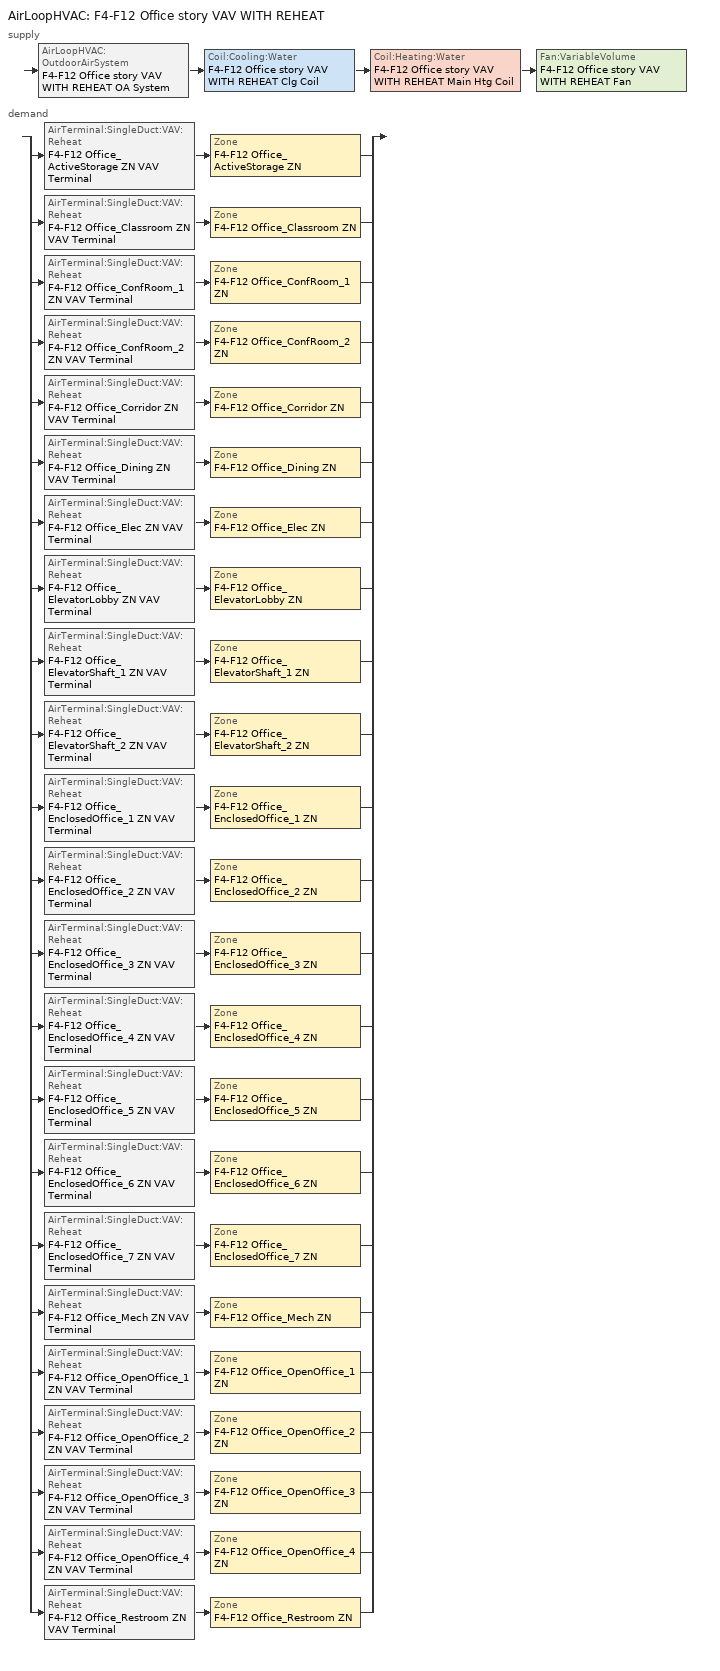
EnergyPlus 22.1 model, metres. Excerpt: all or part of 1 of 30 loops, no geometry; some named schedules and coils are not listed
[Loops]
AirLoopHVAC 'F4-F12 Office story VAV WITH REHEAT'
 supply: AirLoopHVAC:OutdoorAirSystem 'F4-F12 Office story VAV WITH REHEAT OA System' > Coil:Cooling:Water 'F4-F12 Office story VAV WITH REHEAT Clg Coil' > Coil:Heating:Water 'F4-F12 Office story VAV WITH REHEAT Main Htg Coil' > Fan:VariableVolume 'F4-F12 Office story VAV WITH REHEAT Fan'
 demand: split
  | AirTerminal:SingleDuct:VAV:Reheat 'F4-F12 Office_ActiveStorage ZN VAV Terminal' > Zone 'F4-F12 Office_ActiveStorage ZN'
  | AirTerminal:SingleDuct:VAV:Reheat 'F4-F12 Office_Classroom ZN VAV Terminal' > Zone 'F4-F12 Office_Classroom ZN'
  | AirTerminal:SingleDuct:VAV:Reheat 'F4-F12 Office_ConfRoom_1 ZN VAV Terminal' > Zone 'F4-F12 Office_ConfRoom_1 ZN'
  | AirTerminal:SingleDuct:VAV:Reheat 'F4-F12 Office_ConfRoom_2 ZN VAV Terminal' > Zone 'F4-F12 Office_ConfRoom_2 ZN'
  | AirTerminal:SingleDuct:VAV:Reheat 'F4-F12 Office_Corridor ZN VAV Terminal' > Zone 'F4-F12 Office_Corridor ZN'
  | AirTerminal:SingleDuct:VAV:Reheat 'F4-F12 Office_Dining ZN VAV Terminal' > Zone 'F4-F12 Office_Dining ZN'
  | AirTerminal:SingleDuct:VAV:Reheat 'F4-F12 Office_Elec ZN VAV Terminal' > Zone 'F4-F12 Office_Elec ZN'
  | AirTerminal:SingleDuct:VAV:Reheat 'F4-F12 Office_ElevatorLobby ZN VAV Terminal' > Zone 'F4-F12 Office_ElevatorLobby ZN'
  | AirTerminal:SingleDuct:VAV:Reheat 'F4-F12 Office_ElevatorShaft_1 ZN VAV Terminal' > Zone 'F4-F12 Office_ElevatorShaft_1 ZN'
  | AirTerminal:SingleDuct:VAV:Reheat 'F4-F12 Office_ElevatorShaft_2 ZN VAV Terminal' > Zone 'F4-F12 Office_ElevatorShaft_2 ZN'
  | AirTerminal:SingleDuct:VAV:Reheat 'F4-F12 Office_EnclosedOffice_1 ZN VAV Terminal' > Zone 'F4-F12 Office_EnclosedOffice_1 ZN'
  | AirTerminal:SingleDuct:VAV:Reheat 'F4-F12 Office_EnclosedOffice_2 ZN VAV Terminal' > Zone 'F4-F12 Office_EnclosedOffice_2 ZN'
  | AirTerminal:SingleDuct:VAV:Reheat 'F4-F12 Office_EnclosedOffice_3 ZN VAV Terminal' > Zone 'F4-F12 Office_EnclosedOffice_3 ZN'
  | AirTerminal:SingleDuct:VAV:Reheat 'F4-F12 Office_EnclosedOffice_4 ZN VAV Terminal' > Zone 'F4-F12 Office_EnclosedOffice_4 ZN'
  | AirTerminal:SingleDuct:VAV:Reheat 'F4-F12 Office_EnclosedOffice_5 ZN VAV Terminal' > Zone 'F4-F12 Office_EnclosedOffice_5 ZN'
  | AirTerminal:SingleDuct:VAV:Reheat 'F4-F12 Office_EnclosedOffice_6 ZN VAV Terminal' > Zone 'F4-F12 Office_EnclosedOffice_6 ZN'
  | AirTerminal:SingleDuct:VAV:Reheat 'F4-F12 Office_EnclosedOffice_7 ZN VAV Terminal' > Zone 'F4-F12 Office_EnclosedOffice_7 ZN'
  | AirTerminal:SingleDuct:VAV:Reheat 'F4-F12 Office_Mech ZN VAV Terminal' > Zone 'F4-F12 Office_Mech ZN'
  | AirTerminal:SingleDuct:VAV:Reheat 'F4-F12 Office_OpenOffice_1 ZN VAV Terminal' > Zone 'F4-F12 Office_OpenOffice_1 ZN'
  | AirTerminal:SingleDuct:VAV:Reheat 'F4-F12 Office_OpenOffice_2 ZN VAV Terminal' > Zone 'F4-F12 Office_OpenOffice_2 ZN'
  | AirTerminal:SingleDuct:VAV:Reheat 'F4-F12 Office_OpenOffice_3 ZN VAV Terminal' > Zone 'F4-F12 Office_OpenOffice_3 ZN'
  | AirTerminal:SingleDuct:VAV:Reheat 'F4-F12 Office_OpenOffice_4 ZN VAV Terminal' > Zone 'F4-F12 Office_OpenOffice_4 ZN'
  | AirTerminal:SingleDuct:VAV:Reheat 'F4-F12 Office_Restroom ZN VAV Terminal' > Zone 'F4-F12 Office_Restroom ZN'
[ZoneControl:Thermostat] Temperature Difference Between Cutout And Setpoint {deltaC}=0
Name | Zone or ZoneList | Control Type Schedule | Control 1
F4-F12 Office_ActiveStorage ZN Thermostat | F4-F12 Office_ActiveStorage ZN | F4-F12 Office_ActiveStorage ZN Thermostat Schedule | Storage Thermostat 4
F4-F12 Office_Classroom ZN Thermostat | F4-F12 Office_Classroom ZN | F4-F12 Office_Classroom ZN Thermostat Schedule | Classroom Thermostat 4
F4-F12 Office_ConfRoom_1 ZN Thermostat | F4-F12 Office_ConfRoom_1 ZN | F4-F12 Office_ConfRoom_1 ZN Thermostat Schedule | Conference Thermostat 7
F4-F12 Office_ConfRoom_2 ZN Thermostat | F4-F12 Office_ConfRoom_2 ZN | F4-F12 Office_ConfRoom_2 ZN Thermostat Schedule | Conference Thermostat 8
F4-F12 Office_Corridor ZN Thermostat | F4-F12 Office_Corridor ZN | F4-F12 Office_Corridor ZN Thermostat Schedule | Corridor Thermostat 5
F4-F12 Office_Dining ZN Thermostat | F4-F12 Office_Dining ZN | F4-F12 Office_Dining ZN Thermostat Schedule | Dining Thermostat 4
F4-F12 Office_Elec ZN Thermostat | F4-F12 Office_Elec ZN | F4-F12 Office_Elec ZN Thermostat Schedule | Elec/MechRoom Thermostat 19
F4-F12 Office_ElevatorLobby ZN Thermostat | F4-F12 Office_ElevatorLobby ZN | F4-F12 Office_ElevatorLobby ZN Thermostat Schedule | Elevator Lobby Thermostat 10
F4-F12 Office_EnclosedOffice_1 ZN Thermostat | F4-F12 Office_EnclosedOffice_1 ZN | F4-F12 Office_EnclosedOffice_1 ZN Thermostat Schedule | ClosedOffice Thermostat 22
F4-F12 Office_EnclosedOffice_2 ZN Thermostat | F4-F12 Office_EnclosedOffice_2 ZN | F4-F12 Office_EnclosedOffice_2 ZN Thermostat Schedule | ClosedOffice Thermostat 23
F4-F12 Office_EnclosedOffice_3 ZN Thermostat | F4-F12 Office_EnclosedOffice_3 ZN | F4-F12 Office_EnclosedOffice_3 ZN Thermostat Schedule | ClosedOffice Thermostat 24
F4-F12 Office_EnclosedOffice_4 ZN Thermostat | F4-F12 Office_EnclosedOffice_4 ZN | F4-F12 Office_EnclosedOffice_4 ZN Thermostat Schedule | ClosedOffice Thermostat 25
F4-F12 Office_EnclosedOffice_5 ZN Thermostat | F4-F12 Office_EnclosedOffice_5 ZN | F4-F12 Office_EnclosedOffice_5 ZN Thermostat Schedule | ClosedOffice Thermostat 26
F4-F12 Office_EnclosedOffice_6 ZN Thermostat | F4-F12 Office_EnclosedOffice_6 ZN | F4-F12 Office_EnclosedOffice_6 ZN Thermostat Schedule | ClosedOffice Thermostat 27
F4-F12 Office_EnclosedOffice_7 ZN Thermostat | F4-F12 Office_EnclosedOffice_7 ZN | F4-F12 Office_EnclosedOffice_7 ZN Thermostat Schedule | ClosedOffice Thermostat 28
F4-F12 Office_Mech ZN Thermostat | F4-F12 Office_Mech ZN | F4-F12 Office_Mech ZN Thermostat Schedule | Elec/MechRoom Thermostat 20
F4-F12 Office_OpenOffice_1 ZN Thermostat | F4-F12 Office_OpenOffice_1 ZN | F4-F12 Office_OpenOffice_1 ZN Thermostat Schedule | OpenOffice Thermostat 14
F4-F12 Office_OpenOffice_2 ZN Thermostat | F4-F12 Office_OpenOffice_2 ZN | F4-F12 Office_OpenOffice_2 ZN Thermostat Schedule | OpenOffice Thermostat 15
F4-F12 Office_OpenOffice_3 ZN Thermostat | F4-F12 Office_OpenOffice_3 ZN | F4-F12 Office_OpenOffice_3 ZN Thermostat Schedule | OpenOffice Thermostat 16
F4-F12 Office_OpenOffice_4 ZN Thermostat | F4-F12 Office_OpenOffice_4 ZN | F4-F12 Office_OpenOffice_4 ZN Thermostat Schedule | OpenOffice Thermostat 17
F4-F12 Office_Restroom ZN Thermostat | F4-F12 Office_Restroom ZN | F4-F12 Office_Restroom ZN Thermostat Schedule | Restroom Thermostat 4
[ThermostatSetpoint:DualSetpoint]
Name | Heating Setpoint Temperature Schedule | Cooling Setpoint Temperature Schedule
Storage Thermostat 4; Classroom Thermostat 4; Corridor Thermostat 5; Dining Thermostat 4; Elec/MechRoom Thermostat 19; Elevator Lobby Thermostat 10; Elec/MechRoom Thermostat 20; Restroom Thermostat 4 | OfficeLarge HTGSETP_SCH_YES_OPTIMUM | OfficeLarge CLGSETP_SCH_NO_SETBACK
Conference Thermostat 7; Conference Thermostat 8; ClosedOffice Thermostat 22; ClosedOffice Thermostat 23; ClosedOffice Thermostat 24; ClosedOffice Thermostat 25; ClosedOffice Thermostat 26; ClosedOffice Thermostat 27; ClosedOffice Thermostat 28; OpenOffice Thermostat 14; OpenOffice Thermostat 15; OpenOffice Thermostat 16; OpenOffice Thermostat 17 | OfficeLarge HTGSETP_SCH_YES_OPTIMUM - occupant standby mode | OfficeLarge CLGSETP_SCH_NO_SETBACK - occupant standby mode
[AirTerminal:SingleDuct:VAV:Reheat] Availability Schedule=Always On Discrete; Maximum Air Flow Rate {m3/s}=Autosize; Fixed Minimum Air Flow Rate {m3/s}=0; Maximum Hot Water or Steam Flow Rate {m3/s}=Autosize; Minimum Hot Water or Steam Flow Rate {m3/s}=0; Convergence Tolerance=0.001; Damper Heating Action=ReverseWithLimits; Maximum Flow per Zone Floor Area During Reheat {m3/s-m2}=Autocalculate; Maximum Flow Fraction During Reheat=0.5; Maximum Reheat Air Temperature {C}=40
Name | Zone Minimum Air Flow Input Method | Constant Minimum Air Flow Fraction | Reheat Coil | Minimum Air Flow Fraction Schedule
F4-F12 Office_ActiveStorage ZN VAV Terminal | Constant | 0.605 | F4-F12 Office_ActiveStorage ZN Reheat Coil
F4-F12 Office_Classroom ZN VAV Terminal | Constant | 0.482 | F4-F12 Office_Classroom ZN Reheat Coil
F4-F12 Office_ConfRoom_1 ZN VAV Terminal | Scheduled | 0 | F4-F12 Office_ConfRoom_1 ZN Reheat Coil | F4-F12 Office_ConfRoom_1 ZN VAV Terminal - MDP - adjusted
F4-F12 Office_ConfRoom_2 ZN VAV Terminal | Scheduled | 0 | F4-F12 Office_ConfRoom_2 ZN Reheat Coil | F4-F12 Office_ConfRoom_2 ZN VAV Terminal - MDP - adjusted
F4-F12 Office_Corridor ZN VAV Terminal | Constant | 0.201 | F4-F12 Office_Corridor ZN Reheat Coil
F4-F12 Office_Dining ZN VAV Terminal | Constant | 0.304 | F4-F12 Office_Dining ZN Reheat Coil
F4-F12 Office_Elec ZN VAV Terminal | Constant | 0.619 | F4-F12 Office_Elec ZN Reheat Coil
F4-F12 Office_ElevatorLobby ZN VAV Terminal | Constant | 0.389 | F4-F12 Office_ElevatorLobby ZN Reheat Coil
F4-F12 Office_ElevatorShaft_1 ZN VAV Terminal | Constant | 0.01 | F4-F12 Office_ElevatorShaft_1 ZN Reheat Coil
F4-F12 Office_ElevatorShaft_2 ZN VAV Terminal | Constant | 0.01 | F4-F12 Office_ElevatorShaft_2 ZN Reheat Coil
F4-F12 Office_EnclosedOffice_1 ZN VAV Terminal | Scheduled | 0 | F4-F12 Office_EnclosedOffice_1 ZN Reheat Coil | F4-F12 Office_EnclosedOffice_1 ZN VAV Terminal - MDP - adjusted
F4-F12 Office_EnclosedOffice_2 ZN VAV Terminal | Scheduled | 0 | F4-F12 Office_EnclosedOffice_2 ZN Reheat Coil | F4-F12 Office_EnclosedOffice_2 ZN VAV Terminal - MDP - adjusted
F4-F12 Office_EnclosedOffice_3 ZN VAV Terminal | Scheduled | 0 | F4-F12 Office_EnclosedOffice_3 ZN Reheat Coil | F4-F12 Office_EnclosedOffice_3 ZN VAV Terminal - MDP - adjusted
F4-F12 Office_EnclosedOffice_4 ZN VAV Terminal | Scheduled | 0 | F4-F12 Office_EnclosedOffice_4 ZN Reheat Coil | F4-F12 Office_EnclosedOffice_4 ZN VAV Terminal - MDP - adjusted
F4-F12 Office_EnclosedOffice_5 ZN VAV Terminal | Scheduled | 0 | F4-F12 Office_EnclosedOffice_5 ZN Reheat Coil | F4-F12 Office_EnclosedOffice_5 ZN VAV Terminal - MDP - adjusted
F4-F12 Office_EnclosedOffice_6 ZN VAV Terminal | Scheduled | 0 | F4-F12 Office_EnclosedOffice_6 ZN Reheat Coil | F4-F12 Office_EnclosedOffice_6 ZN VAV Terminal - MDP - adjusted
F4-F12 Office_EnclosedOffice_7 ZN VAV Terminal | Scheduled | 0 | F4-F12 Office_EnclosedOffice_7 ZN Reheat Coil | F4-F12 Office_EnclosedOffice_7 ZN VAV Terminal - MDP - adjusted
F4-F12 Office_Mech ZN VAV Terminal | Constant | 0.627 | F4-F12 Office_Mech ZN Reheat Coil
F4-F12 Office_OpenOffice_1 ZN VAV Terminal | Scheduled | 0 | F4-F12 Office_OpenOffice_1 ZN Reheat Coil | F4-F12 Office_OpenOffice_1 ZN VAV Terminal - MDP - adjusted
F4-F12 Office_OpenOffice_2 ZN VAV Terminal | Scheduled | 0 | F4-F12 Office_OpenOffice_2 ZN Reheat Coil | F4-F12 Office_OpenOffice_2 ZN VAV Terminal - MDP - adjusted
F4-F12 Office_OpenOffice_3 ZN VAV Terminal | Scheduled | 0 | F4-F12 Office_OpenOffice_3 ZN Reheat Coil | F4-F12 Office_OpenOffice_3 ZN VAV Terminal - MDP - adjusted
F4-F12 Office_OpenOffice_4 ZN VAV Terminal | Scheduled | 0 | F4-F12 Office_OpenOffice_4 ZN Reheat Coil | F4-F12 Office_OpenOffice_4 ZN VAV Terminal - MDP - adjusted
F4-F12 Office_Restroom ZN VAV Terminal | Constant | 0.206 | F4-F12 Office_Restroom ZN Reheat Coil
[Coil:Heating:Water]
F4-F12 Office story VAV WITH REHEAT Main Htg Coil: Availability Schedule=Always On Discrete; U-Factor Times Area Value {W/K}=Autosize; Maximum Water Flow Rate {m3/s}=Autosize; Performance Input Method=UFactorTimesAreaAndDesignWaterFlowRate; Rated Capacity {W}=Autosize; Rated Inlet Water Temperature {C}=82.2222; Rated Inlet Air Temperature {C}=7.22222; Rated Outlet Water Temperature {C}=71.1111; Rated Outlet Air Temperature {C}=12.7778; Rated Ratio for Air and Water Convection=0.5
[Zone equipment]
F4-F12 Office_ActiveStorage ZN: F4-F12 Office_ActiveStorage ZN VAV Terminal
F4-F12 Office_Classroom ZN: F4-F12 Office_Classroom ZN VAV Terminal
F4-F12 Office_ConfRoom_1 ZN: F4-F12 Office_ConfRoom_1 ZN VAV Terminal
F4-F12 Office_ConfRoom_2 ZN: F4-F12 Office_ConfRoom_2 ZN VAV Terminal
F4-F12 Office_Corridor ZN: F4-F12 Office_Corridor ZN VAV Terminal
F4-F12 Office_Dining ZN: F4-F12 Office_Dining ZN VAV Terminal
F4-F12 Office_Elec ZN: F4-F12 Office_Elec ZN VAV Terminal
F4-F12 Office_ElevatorLobby ZN: F4-F12 Office_ElevatorLobby ZN VAV Terminal
F4-F12 Office_ElevatorShaft_1 ZN: F4-F12 Office_ElevatorShaft_1 ZN VAV Terminal
F4-F12 Office_ElevatorShaft_2 ZN: F4-F12 Office_ElevatorShaft_2 ZN VAV Terminal
F4-F12 Office_EnclosedOffice_1 ZN: F4-F12 Office_EnclosedOffice_1 ZN VAV Terminal
F4-F12 Office_EnclosedOffice_2 ZN: F4-F12 Office_EnclosedOffice_2 ZN VAV Terminal
F4-F12 Office_EnclosedOffice_3 ZN: F4-F12 Office_EnclosedOffice_3 ZN VAV Terminal
F4-F12 Office_EnclosedOffice_4 ZN: F4-F12 Office_EnclosedOffice_4 ZN VAV Terminal
F4-F12 Office_EnclosedOffice_5 ZN: F4-F12 Office_EnclosedOffice_5 ZN VAV Terminal
F4-F12 Office_EnclosedOffice_6 ZN: F4-F12 Office_EnclosedOffice_6 ZN VAV Terminal
F4-F12 Office_EnclosedOffice_7 ZN: F4-F12 Office_EnclosedOffice_7 ZN VAV Terminal
F4-F12 Office_Mech ZN: F4-F12 Office_Mech ZN VAV Terminal
F4-F12 Office_OpenOffice_1 ZN: F4-F12 Office_OpenOffice_1 ZN VAV Terminal
F4-F12 Office_OpenOffice_2 ZN: F4-F12 Office_OpenOffice_2 ZN VAV Terminal
F4-F12 Office_OpenOffice_3 ZN: F4-F12 Office_OpenOffice_3 ZN VAV Terminal
F4-F12 Office_OpenOffice_4 ZN: F4-F12 Office_OpenOffice_4 ZN VAV Terminal
F4-F12 Office_Restroom ZN: F4-F12 Office_Restroom ZN VAV Terminal
[Sizing:Zone] Zone Cooling Design Supply Air Temperature Input Method=SupplyAirTemperature; Zone Cooling Design Supply Air Temperature {C}=12.7778; Zone Cooling Design Supply Air Temperature Difference {deltaC}=11.11; Zone Heating Design Supply Air Temperature Input Method=SupplyAirTemperature; Zone Heating Design Supply Air Temperature {C}=40; Zone Heating Design Supply Air Temperature Difference {deltaC}=11.11; Zone Cooling Design Supply Air Humidity Ratio {kgWater/kgDryAir}=0.0085; Zone Heating Design Supply Air Humidity Ratio {kgWater/kgDryAir}=0.008; Cooling Design Air Flow Method=DesignDayWithLimit; Cooling Design Air Flow Rate {m3/s}=0; Cooling Minimum Air Flow per Zone Floor Area {m3/s-m2}=0.000762; Cooling Minimum Air Flow {m3/s}=0; Cooling Minimum Air Flow Fraction=0; Heating Design Air Flow Method=DesignDay; Heating Design Air Flow Rate {m3/s}=0; Heating Maximum Air Flow per Zone Floor Area {m3/s-m2}=0.002032; Heating Maximum Air Flow {m3/s}=0.141576; Heating Maximum Air Flow Fraction=1; Account for Dedicated Outdoor Air System=No
Name | Design Specification Outdoor Air Object | Design Specification Zone Air Distribution Object
F4-F12 Office_ActiveStorage ZN | Storage Ventilation | F4-F12 Office_ActiveStorage ZN Design Spec Zone Air Dist
F4-F12 Office_Classroom ZN | Classroom Ventilation | F4-F12 Office_Classroom ZN Design Spec Zone Air Dist
F4-F12 Office_ConfRoom_1 ZN | Conference Ventilation | F4-F12 Office_ConfRoom_1 ZN Design Spec Zone Air Dist
F4-F12 Office_ConfRoom_2 ZN | Conference Ventilation | F4-F12 Office_ConfRoom_2 ZN Design Spec Zone Air Dist
F4-F12 Office_Corridor ZN | Corridor Ventilation | F4-F12 Office_Corridor ZN Design Spec Zone Air Dist
F4-F12 Office_Dining ZN | Dining Ventilation | F4-F12 Office_Dining ZN Design Spec Zone Air Dist
F4-F12 Office_Elec ZN | Elec/MechRoom Ventilation | F4-F12 Office_Elec ZN Design Spec Zone Air Dist
F4-F12 Office_ElevatorLobby ZN | Elevator Lobby Ventilation | F4-F12 Office_ElevatorLobby ZN Design Spec Zone Air Dist
F4-F12 Office_ElevatorShaft_1 ZN | Elevator Shaft Ventilation | F4-F12 Office_ElevatorShaft_1 ZN Design Spec Zone Air Dist
F4-F12 Office_ElevatorShaft_2 ZN | Elevator Shaft Ventilation | F4-F12 Office_ElevatorShaft_2 ZN Design Spec Zone Air Dist
F4-F12 Office_EnclosedOffice_1 ZN | ClosedOffice Ventilation | F4-F12 Office_EnclosedOffice_1 ZN Design Spec Zone Air Dist
F4-F12 Office_EnclosedOffice_2 ZN | ClosedOffice Ventilation | F4-F12 Office_EnclosedOffice_2 ZN Design Spec Zone Air Dist
F4-F12 Office_EnclosedOffice_3 ZN | ClosedOffice Ventilation | F4-F12 Office_EnclosedOffice_3 ZN Design Spec Zone Air Dist
F4-F12 Office_EnclosedOffice_4 ZN | ClosedOffice Ventilation | F4-F12 Office_EnclosedOffice_4 ZN Design Spec Zone Air Dist
F4-F12 Office_EnclosedOffice_5 ZN | ClosedOffice Ventilation | F4-F12 Office_EnclosedOffice_5 ZN Design Spec Zone Air Dist
F4-F12 Office_EnclosedOffice_6 ZN | ClosedOffice Ventilation | F4-F12 Office_EnclosedOffice_6 ZN Design Spec Zone Air Dist
F4-F12 Office_EnclosedOffice_7 ZN | ClosedOffice Ventilation | F4-F12 Office_EnclosedOffice_7 ZN Design Spec Zone Air Dist
F4-F12 Office_Mech ZN | Elec/MechRoom Ventilation | F4-F12 Office_Mech ZN Design Spec Zone Air Dist
F4-F12 Office_OpenOffice_1 ZN | OpenOffice Ventilation | F4-F12 Office_OpenOffice_1 ZN Design Spec Zone Air Dist
F4-F12 Office_OpenOffice_2 ZN | OpenOffice Ventilation | F4-F12 Office_OpenOffice_2 ZN Design Spec Zone Air Dist
F4-F12 Office_OpenOffice_3 ZN | OpenOffice Ventilation | F4-F12 Office_OpenOffice_3 ZN Design Spec Zone Air Dist
F4-F12 Office_OpenOffice_4 ZN | OpenOffice Ventilation | F4-F12 Office_OpenOffice_4 ZN Design Spec Zone Air Dist
F4-F12 Office_Restroom ZN | Restroom Ventilation | F4-F12 Office_Restroom ZN Design Spec Zone Air Dist
[DesignSpecification:OutdoorAir] Outdoor Air Method=Sum; Outdoor Air Flow per Zone {m3/s}=0; Outdoor Air Flow Air Changes per Hour {1/hr}=0
Name | Outdoor Air Flow per Person {m3/s-person} | Outdoor Air Flow per Zone Floor Area {m3/s-m2}
Corridor Ventilation; Restroom Ventilation | 0 | 0.0003048
Elec/MechRoom Ventilation; Storage Ventilation | 0 | 0.0006096
Elevator Lobby Ventilation; OpenOffice Ventilation; Conference Ventilation; Dining Ventilation; ClosedOffice Ventilation | 0.00235974 | 0.0003048
Elevator Shaft Ventilation | 0 | 0
Classroom Ventilation | 0.00471947 | 0.0006096
[DesignSpecification:ZoneAirDistribution] Minimum Zone Ventilation Efficiency=0.6
F4-F12 Office_ActiveStorage ZN Design Spec Zone Air Dist; F4-F12 Office_Classroom ZN Design Spec Zone Air Dist; F4-F12 Office_ConfRoom_1 ZN Design Spec Zone Air Dist; F4-F12 Office_ConfRoom_2 ZN Design Spec Zone Air Dist; F4-F12 Office_Corridor ZN Design Spec Zone Air Dist; F4-F12 Office_Dining ZN Design Spec Zone Air Dist; F4-F12 Office_Elec ZN Design Spec Zone Air Dist; F4-F12 Office_ElevatorLobby ZN Design Spec Zone Air Dist; F4-F12 Office_ElevatorShaft_1 ZN Design Spec Zone Air Dist; F4-F12 Office_ElevatorShaft_2 ZN Design Spec Zone Air Dist; F4-F12 Office_EnclosedOffice_1 ZN Design Spec Zone Air Dist; F4-F12 Office_EnclosedOffice_2 ZN Design Spec Zone Air Dist; F4-F12 Office_EnclosedOffice_3 ZN Design Spec Zone Air Dist; F4-F12 Office_EnclosedOffice_4 ZN Design Spec Zone Air Dist; F4-F12 Office_EnclosedOffice_5 ZN Design Spec Zone Air Dist; F4-F12 Office_EnclosedOffice_6 ZN Design Spec Zone Air Dist; F4-F12 Office_EnclosedOffice_7 ZN Design Spec Zone Air Dist; F4-F12 Office_Mech ZN Design Spec Zone Air Dist; F4-F12 Office_OpenOffice_1 ZN Design Spec Zone Air Dist; F4-F12 Office_OpenOffice_2 ZN Design Spec Zone Air Dist; F4-F12 Office_OpenOffice_3 ZN Design Spec Zone Air Dist; F4-F12 Office_OpenOffice_4 ZN Design Spec Zone Air Dist; F4-F12 Office_Restroom ZN Design Spec Zone Air Dist
[Coil:Cooling:Water]
F4-F12 Office story VAV WITH REHEAT Clg Coil: Availability Schedule=Always On Discrete; Design Water Flow Rate {m3/s}=Autosize; Design Air Flow Rate {m3/s}=Autosize; Design Inlet Water Temperature {C}=Autosize; Design Inlet Air Temperature {C}=Autosize; Design Outlet Air Temperature {C}=Autosize; Design Inlet Air Humidity Ratio {kgWater/kgDryAir}=Autosize; Design Outlet Air Humidity Ratio {kgWater/kgDryAir}=Autosize; Type of Analysis=SimpleAnalysis; Heat Exchanger Configuration=CrossFlow
[AirLoopHVAC]
F4-F12 Office story VAV WITH REHEAT: Design Supply Air Flow Rate {m3/s}=AutoSize; Design Return Air Flow Fraction of Supply Air Flow=1
[Sizing:System]
F4-F12 Office story VAV WITH REHEAT: Type of Load to Size On=Sensible; Design Outdoor Air Flow Rate {m3/s}=9.64798; Central Heating Maximum System Air Flow Ratio=0.3; Preheat Design Temperature {C}=7.22222; Preheat Design Humidity Ratio {kgWater/kgDryAir}=0.008; Precool Design Temperature {C}=12.7778; Precool Design Humidity Ratio {kgWater/kgDryAir}=0.008; Central Cooling Design Supply Air Temperature {C}=12.7778; Central Heating Design Supply Air Temperature {C}=12.7778; Type of Zone Sum to Use=Coincident; 100% Outdoor Air in Cooling=No; 100% Outdoor Air in Heating=No; Central Cooling Design Supply Air Humidity Ratio {kgWater/kgDryAir}=0.0085; Central Heating Design Supply Air Humidity Ratio {kgWater/kgDryAir}=0.008; Cooling Supply Air Flow Rate Method=DesignDay; Cooling Supply Air Flow Rate {m3/s}=0; Cooling Supply Air Flow Rate Per Floor Area {m3/s-m2}=0.00996765; Cooling Fraction of Autosized Cooling Supply Air Flow Rate=1; Cooling Supply Air Flow Rate Per Unit Cooling Capacity {m3/s-W}=3.94755e-05; Heating Supply Air Flow Rate Method=DesignDay; Heating Supply Air Flow Rate {m3/s}=0; Heating Supply Air Flow Rate Per Floor Area {m3/s-m2}=0.00996765; Heating Fraction of Autosized Heating Supply Air Flow Rate=1; Heating Fraction of Autosized Cooling Supply Air Flow Rate=1; Heating Supply Air Flow Rate Per Unit Heating Capacity {m3/s-W}=3.15882e-05; System Outdoor Air Method=ZoneSum; Zone Maximum Outdoor Air Fraction=1; Cooling Design Capacity Method=CoolingDesignCapacity; Cooling Design Capacity {W}=Autosize; Cooling Design Capacity Per Floor Area {W/m2}=234.7; Fraction of Autosized Cooling Design Capacity=1; Heating Design Capacity Method=HeatingDesignCapacity; Heating Design Capacity {W}=Autosize; Heating Design Capacity Per Floor Area {W/m2}=157; Fraction of Autosized Heating Design Capacity=1; Central Cooling Capacity Control Method=OnOff; Occupant Diversity=Autosize
[Controller:WaterCoil] Control Variable=Temperature; Actuator Variable=Flow; Maximum Actuated Flow {m3/s}=Autosize; Minimum Actuated Flow {m3/s}=0
Name | Action | Controller Convergence Tolerance {deltaC}
F4-F12 Office story VAV WITH REHEAT Clg Coil Controller | Reverse | Autosize
F4-F12 Office story VAV WITH REHEAT Main Htg Coil Controller | Normal | 0.0001
[Controller:OutdoorAir]
F4-F12 Office story VAV WITH REHEAT OA Controller: Minimum Outdoor Air Flow Rate {m3/s}=0; Maximum Outdoor Air Flow Rate {m3/s}=Autosize; Economizer Control Type=DifferentialDryBulb; Economizer Control Action Type=ModulateFlow; Lockout Type=LockoutWithHeating; Minimum Limit Type=FixedMinimum; Minimum Outdoor Air Schedule=OfficeLarge MinOA_MotorizedDamper_Sched; Maximum Fraction of Outdoor Air Schedule=F4-F12 Office story VAV WITH REHEAT_MAX_OA_FRAC; Mechanical Ventilation Controller=F4-F12 Office story VAV WITH REHEAT Vent Controller; High Humidity Control=No; High Humidity Outdoor Air Flow Ratio=1; Control High Indoor Humidity Based on Outdoor Humidity Ratio=Yes; Heat Recovery Bypass Control Type=BypassWhenOAFlowGreaterThanMinimum
[Controller:MechanicalVentilation]
F4-F12 Office story VAV WITH REHEAT Vent Controller: Availability Schedule=OfficeLarge MinOA_MotorizedDamper_Sched; Demand Controlled Ventilation=No; System Outdoor Air Method=Standard62.1VentilationRateProcedureWithLimit; Zone or ZoneList Name 1=F4-F12 Office_ActiveStorage ZN; Design Specification Outdoor Air Object Name 1=Storage Ventilation; Design Specification Zone Air Distribution Object Name 1=F4-F12 Office_ActiveStorage ZN Design Spec Zone Air Dist; Zone or ZoneList Name 2=F4-F12 Office_Classroom ZN; Design Specification Outdoor Air Object Name 2=Classroom Ventilation; Design Specification Zone Air Distribution Object Name 2=F4-F12 Office_Classroom ZN Design Spec Zone Air Dist; Zone or ZoneList Name 3=F4-F12 Office_ConfRoom_1 ZN; Design Specification Outdoor Air Object Name 3=Conference Ventilation; Design Specification Zone Air Distribution Object Name 3=F4-F12 Office_ConfRoom_1 ZN Design Spec Zone Air Dist; Zone or ZoneList Name 4=F4-F12 Office_ConfRoom_2 ZN; Design Specification Outdoor Air Object Name 4=Conference Ventilation; Design Specification Zone Air Distribution Object Name 4=F4-F12 Office_ConfRoom_2 ZN Design Spec Zone Air Dist; Zone or ZoneList Name 5=F4-F12 Office_Corridor ZN; Design Specification Outdoor Air Object Name 5=Corridor Ventilation; Design Specification Zone Air Distribution Object Name 5=F4-F12 Office_Corridor ZN Design Spec Zone Air Dist; Zone or ZoneList Name 6=F4-F12 Office_Dining ZN; Design Specification Outdoor Air Object Name 6=Dining Ventilation; Design Specification Zone Air Distribution Object Name 6=F4-F12 Office_Dining ZN Design Spec Zone Air Dist; Zone or ZoneList Name 7=F4-F12 Office_Elec ZN; Design Specification Outdoor Air Object Name 7=Elec/MechRoom Ventilation; Design Specification Zone Air Distribution Object Name 7=F4-F12 Office_Elec ZN Design Spec Zone Air Dist; Zone or ZoneList Name 8=F4-F12 Office_ElevatorLobby ZN; Design Specification Outdoor Air Object Name 8=Elevator Lobby Ventilation; Design Specification Zone Air Distribution Object Name 8=F4-F12 Office_ElevatorLobby ZN Design Spec Zone Air Dist; Zone or ZoneList Name 9=F4-F12 Office_ElevatorShaft_1 ZN; Design Specification Outdoor Air Object Name 9=Elevator Shaft Ventilation; Design Specification Zone Air Distribution Object Name 9=F4-F12 Office_ElevatorShaft_1 ZN Design Spec Zone Air Dist; Zone or ZoneList Name 10=F4-F12 Office_ElevatorShaft_2 ZN; Design Specification Outdoor Air Object Name 10=Elevator Shaft Ventilation; Design Specification Zone Air Distribution Object Name 10=F4-F12 Office_ElevatorShaft_2 ZN Design Spec Zone Air Dist; Zone or ZoneList Name 11=F4-F12 Office_EnclosedOffice_1 ZN; Design Specification Outdoor Air Object Name 11=ClosedOffice Ventilation; Design Specification Zone Air Distribution Object Name 11=F4-F12 Office_EnclosedOffice_1 ZN Design Spec Zone Air Dist; Zone or ZoneList Name 12=F4-F12 Office_EnclosedOffice_2 ZN; Design Specification Outdoor Air Object Name 12=ClosedOffice Ventilation; Design Specification Zone Air Distribution Object Name 12=F4-F12 Office_EnclosedOffice_2 ZN Design Spec Zone Air Dist; Zone or ZoneList Name 13=F4-F12 Office_EnclosedOffice_3 ZN; Design Specification Outdoor Air Object Name 13=ClosedOffice Ventilation; Design Specification Zone Air Distribution Object Name 13=F4-F12 Office_EnclosedOffice_3 ZN Design Spec Zone Air Dist; Zone or ZoneList Name 14=F4-F12 Office_EnclosedOffice_4 ZN; Design Specification Outdoor Air Object Name 14=ClosedOffice Ventilation; Design Specification Zone Air Distribution Object Name 14=F4-F12 Office_EnclosedOffice_4 ZN Design Spec Zone Air Dist; Zone or ZoneList Name 15=F4-F12 Office_EnclosedOffice_5 ZN; Design Specification Outdoor Air Object Name 15=ClosedOffice Ventilation; Design Specification Zone Air Distribution Object Name 15=F4-F12 Office_EnclosedOffice_5 ZN Design Spec Zone Air Dist; Zone or ZoneList Name 16=F4-F12 Office_EnclosedOffice_6 ZN; Design Specification Outdoor Air Object Name 16=ClosedOffice Ventilation; Design Specification Zone Air Distribution Object Name 16=F4-F12 Office_EnclosedOffice_6 ZN Design Spec Zone Air Dist; Zone or ZoneList Name 17=F4-F12 Office_EnclosedOffice_7 ZN; Design Specification Outdoor Air Object Name 17=ClosedOffice Ventilation; Design Specification Zone Air Distribution Object Name 17=F4-F12 Office_EnclosedOffice_7 ZN Design Spec Zone Air Dist; Zone or ZoneList Name 18=F4-F12 Office_Mech ZN; Design Specification Outdoor Air Object Name 18=Elec/MechRoom Ventilation; Design Specification Zone Air Distribution Object Name 18=F4-F12 Office_Mech ZN Design Spec Zone Air Dist; Zone or ZoneList Name 19=F4-F12 Office_OpenOffice_1 ZN; Design Specification Outdoor Air Object Name 19=OpenOffice Ventilation; Design Specification Zone Air Distribution Object Name 19=F4-F12 Office_OpenOffice_1 ZN Design Spec Zone Air Dist; Zone or ZoneList Name 20=F4-F12 Office_OpenOffice_2 ZN; Design Specification Outdoor Air Object Name 20=OpenOffice Ventilation; Design Specification Zone Air Distribution Object Name 20=F4-F12 Office_OpenOffice_2 ZN Design Spec Zone Air Dist; Zone or ZoneList Name 21=F4-F12 Office_OpenOffice_3 ZN; Design Specification Outdoor Air Object Name 21=OpenOffice Ventilation; Design Specification Zone Air Distribution Object Name 21=F4-F12 Office_OpenOffice_3 ZN Design Spec Zone Air Dist; Zone or ZoneList Name 22=F4-F12 Office_OpenOffice_4 ZN; Design Specification Outdoor Air Object Name 22=OpenOffice Ventilation; Design Specification Zone Air Distribution Object Name 22=F4-F12 Office_OpenOffice_4 ZN Design Spec Zone Air Dist; Zone or ZoneList Name 23=F4-F12 Office_Restroom ZN; Design Specification Outdoor Air Object Name 23=Restroom Ventilation; Design Specification Zone Air Distribution Object Name 23=F4-F12 Office_Restroom ZN Design Spec Zone Air Dist
[HeatExchanger:AirToAir:SensibleAndLatent]
F4-F12 Office story VAV WITH REHEAT ERV: Availability Schedule=Always On Discrete; Nominal Supply Air Flow Rate {m3/s}=Autosize; Sensible Effectiveness at 100% Heating Air Flow=0.7; Latent Effectiveness at 100% Heating Air Flow=0.6; Sensible Effectiveness at 75% Heating Air Flow=0.7; Latent Effectiveness at 75% Heating Air Flow=0.6; Sensible Effectiveness at 100% Cooling Air Flow=0.75; Latent Effectiveness at 100% Cooling Air Flow=0.6; Sensible Effectiveness at 75% Cooling Air Flow=0.75; Latent Effectiveness at 75% Cooling Air Flow=0.6; Nominal Electric Power {W}=8580.59; Supply Air Outlet Temperature Control=Yes; Heat Exchanger Type=Rotary; Frost Control Type=ExhaustOnly; Threshold Temperature {C}=-23.3; Initial Defrost Time Fraction=0.167; Rate of Defrost Time Fraction Increase {1/K}=1.44; Economizer Lockout=Yes
[SetpointManager:OutdoorAirPretreat]
Setpoint Manager Outdoor Air Pretreat 8: Control Variable=Temperature; Minimum Setpoint Temperature {C}=-99; Maximum Setpoint Temperature {C}=99; Minimum Setpoint Humidity Ratio {kgWater/kgDryAir}=1e-05; Maximum Setpoint Humidity Ratio {kgWater/kgDryAir}=1; Setpoint Node or NodeList=F4-F12 Office story VAV WITH REHEAT ERV Primary Outlet Air Node
[SetpointManager:MixedAir] Control Variable=Temperature
Name | Setpoint Node or NodeList
F4-F12 Office story VAV WITH REHEAT Mixed Air Node OS Default SPM | F4-F12 Office story VAV WITH REHEAT Mixed Air Node
F4-F12 Office story VAV WITH REHEAT Clg Coil Outlet Air Node OS Default SPM | F4-F12 Office story VAV WITH REHEAT Clg Coil Outlet Air Node
F4-F12 Office story VAV WITH REHEAT Main Htg Coil Outlet Air Node OS Default SPM | F4-F12 Office story VAV WITH REHEAT Main Htg Coil Outlet Air Node
[Fan:VariableVolume]
F4-F12 Office story VAV WITH REHEAT Fan: Availability Schedule=OfficeLarge HVACOperationSchd; Fan Total Efficiency=0.6227; Pressure Rise {Pa}=1389.92; Maximum Flow Rate {m3/s}=AutoSize; Fan Power Minimum Flow Rate Input Method=Fraction; Fan Power Minimum Flow Fraction=0.25; Fan Power Minimum Air Flow Rate {m3/s}=0; Motor Efficiency=0.958; Motor In Airstream Fraction=1; Fan Power Coefficient 1=0.04076; Fan Power Coefficient 2=0.0881; Fan Power Coefficient 3=-0.0729; Fan Power Coefficient 4=0.9437; Fan Power Coefficient 5=0
[SetpointManager:Warmest]
F4-F12 Office story VAV WITH REHEAT SAT Warmest Reset: Control Variable=Temperature; HVAC Air Loop=F4-F12 Office story VAV WITH REHEAT; Minimum Setpoint Temperature {C}=12.7778; Maximum Setpoint Temperature {C}=15.5556; Strategy=MaximumTemperature; Setpoint Node or NodeList=F4-F12 Office story VAV WITH REHEAT Supply Outlet Node
[Schedule:Day:Interval]
F4-F12 Office_ConfRoom_1 ZN VAV Terminal - MDP Default 1: No, 12:00, 0.218, 13:00, 0.1, 24:00, 0.218
F4-F12 Office_ConfRoom_2 ZN VAV Terminal - MDP Default 1: No, 12:00, 0.328, 13:00, 0.1, 24:00, 0.328
F4-F12 Office_EnclosedOffice_1 ZN VAV Terminal - MDP Default 1: No, 12:00, 0.285, 13:00, 0.1, 24:00, 0.285
F4-F12 Office_EnclosedOffice_2 ZN VAV Terminal - MDP Default 1: No, 12:00, 0.283, 13:00, 0.1, 24:00, 0.283
F4-F12 Office_EnclosedOffice_3 ZN VAV Terminal - MDP Default 1: No, 12:00, 0.276, 13:00, 0.1, 24:00, 0.276
F4-F12 Office_EnclosedOffice_4 ZN VAV Terminal - MDP Default 1: No, 12:00, 0.054, 13:00, 0.1, 24:00, 0.054
F4-F12 Office_EnclosedOffice_5 ZN VAV Terminal - MDP Default 1: No, 12:00, 0.065, 13:00, 0.1, 24:00, 0.065
F4-F12 Office_EnclosedOffice_6 ZN VAV Terminal - MDP Default 1: No, 12:00, 0.042, 13:00, 0.1, 24:00, 0.042
F4-F12 Office_EnclosedOffice_7 ZN VAV Terminal - MDP Default 1: No, 12:00, 0.073, 13:00, 0.1, 24:00, 0.073
F4-F12 Office_OpenOffice_1 ZN VAV Terminal - MDP Default 1: No, 12:00, 0.104, 13:00, 0.1, 24:00, 0.104
F4-F12 Office_OpenOffice_2 ZN VAV Terminal - MDP Default 1: No, 12:00, 0.162, 13:00, 0.1, 24:00, 0.162
F4-F12 Office_OpenOffice_3 ZN VAV Terminal - MDP Default 1: No, 12:00, 0.11, 13:00, 0.1, 24:00, 0.11
F4-F12 Office_OpenOffice_4 ZN VAV Terminal - MDP Default 1: No, 12:00, 0.214, 13:00, 0.1, 24:00, 0.214
[Schedule:Week:Daily]
F4-F12 Office_ConfRoom_1 ZN VAV Terminal - MDP - adjusted Week Rule - Jan1-Dec31: F4-F12 Office_ConfRoom_1 ZN VAV Terminal - MDP Default 1, F4-F12 Office_ConfRoom_1 ZN VAV Terminal - MDP Default 1, F4-F12 Office_ConfRoom_1 ZN VAV Terminal - MDP Default 1, F4-F12 Office_ConfRoom_1 ZN VAV Terminal - MDP Default 1, F4-F12 Office_ConfRoom_1 ZN VAV Terminal - MDP Default 1, F4-F12 Office_ConfRoom_1 ZN VAV Terminal - MDP Default 1, F4-F12 Office_ConfRoom_1 ZN VAV Terminal - MDP Default 1, F4-F12 Office_ConfRoom_1 ZN VAV Terminal - MDP Default 1, F4-F12 Office_ConfRoom_1 ZN VAV Terminal - MDP Default 1, F4-F12 Office_ConfRoom_1 ZN VAV Terminal - MDP Default 1, F4-F12 Office_ConfRoom_1 ZN VAV Terminal - MDP Default 1, F4-F12 Office_ConfRoom_1 ZN VAV Terminal - MDP Default 1
F4-F12 Office_ConfRoom_2 ZN VAV Terminal - MDP - adjusted Week Rule - Jan1-Dec31: F4-F12 Office_ConfRoom_2 ZN VAV Terminal - MDP Default 1, F4-F12 Office_ConfRoom_2 ZN VAV Terminal - MDP Default 1, F4-F12 Office_ConfRoom_2 ZN VAV Terminal - MDP Default 1, F4-F12 Office_ConfRoom_2 ZN VAV Terminal - MDP Default 1, F4-F12 Office_ConfRoom_2 ZN VAV Terminal - MDP Default 1, F4-F12 Office_ConfRoom_2 ZN VAV Terminal - MDP Default 1, F4-F12 Office_ConfRoom_2 ZN VAV Terminal - MDP Default 1, F4-F12 Office_ConfRoom_2 ZN VAV Terminal - MDP Default 1, F4-F12 Office_ConfRoom_2 ZN VAV Terminal - MDP Default 1, F4-F12 Office_ConfRoom_2 ZN VAV Terminal - MDP Default 1, F4-F12 Office_ConfRoom_2 ZN VAV Terminal - MDP Default 1, F4-F12 Office_ConfRoom_2 ZN VAV Terminal - MDP Default 1
F4-F12 Office_EnclosedOffice_1 ZN VAV Terminal - MDP - adjusted Week Rule - Jan1-Dec31: F4-F12 Office_EnclosedOffice_1 ZN VAV Terminal - MDP Default 1, F4-F12 Office_EnclosedOffice_1 ZN VAV Terminal - MDP Default 1, F4-F12 Office_EnclosedOffice_1 ZN VAV Terminal - MDP Default 1, F4-F12 Office_EnclosedOffice_1 ZN VAV Terminal - MDP Default 1, F4-F12 Office_EnclosedOffice_1 ZN VAV Terminal - MDP Default 1, F4-F12 Office_EnclosedOffice_1 ZN VAV Terminal - MDP Default 1, F4-F12 Office_EnclosedOffice_1 ZN VAV Terminal - MDP Default 1, F4-F12 Office_EnclosedOffice_1 ZN VAV Terminal - MDP Default 1, F4-F12 Office_EnclosedOffice_1 ZN VAV Terminal - MDP Default 1, F4-F12 Office_EnclosedOffice_1 ZN VAV Terminal - MDP Default 1, F4-F12 Office_EnclosedOffice_1 ZN VAV Terminal - MDP Default 1, F4-F12 Office_EnclosedOffice_1 ZN VAV Terminal - MDP Default 1
F4-F12 Office_EnclosedOffice_2 ZN VAV Terminal - MDP - adjusted Week Rule - Jan1-Dec31: F4-F12 Office_EnclosedOffice_2 ZN VAV Terminal - MDP Default 1, F4-F12 Office_EnclosedOffice_2 ZN VAV Terminal - MDP Default 1, F4-F12 Office_EnclosedOffice_2 ZN VAV Terminal - MDP Default 1, F4-F12 Office_EnclosedOffice_2 ZN VAV Terminal - MDP Default 1, F4-F12 Office_EnclosedOffice_2 ZN VAV Terminal - MDP Default 1, F4-F12 Office_EnclosedOffice_2 ZN VAV Terminal - MDP Default 1, F4-F12 Office_EnclosedOffice_2 ZN VAV Terminal - MDP Default 1, F4-F12 Office_EnclosedOffice_2 ZN VAV Terminal - MDP Default 1, F4-F12 Office_EnclosedOffice_2 ZN VAV Terminal - MDP Default 1, F4-F12 Office_EnclosedOffice_2 ZN VAV Terminal - MDP Default 1, F4-F12 Office_EnclosedOffice_2 ZN VAV Terminal - MDP Default 1, F4-F12 Office_EnclosedOffice_2 ZN VAV Terminal - MDP Default 1
F4-F12 Office_EnclosedOffice_3 ZN VAV Terminal - MDP - adjusted Week Rule - Jan1-Dec31: F4-F12 Office_EnclosedOffice_3 ZN VAV Terminal - MDP Default 1, F4-F12 Office_EnclosedOffice_3 ZN VAV Terminal - MDP Default 1, F4-F12 Office_EnclosedOffice_3 ZN VAV Terminal - MDP Default 1, F4-F12 Office_EnclosedOffice_3 ZN VAV Terminal - MDP Default 1, F4-F12 Office_EnclosedOffice_3 ZN VAV Terminal - MDP Default 1, F4-F12 Office_EnclosedOffice_3 ZN VAV Terminal - MDP Default 1, F4-F12 Office_EnclosedOffice_3 ZN VAV Terminal - MDP Default 1, F4-F12 Office_EnclosedOffice_3 ZN VAV Terminal - MDP Default 1, F4-F12 Office_EnclosedOffice_3 ZN VAV Terminal - MDP Default 1, F4-F12 Office_EnclosedOffice_3 ZN VAV Terminal - MDP Default 1, F4-F12 Office_EnclosedOffice_3 ZN VAV Terminal - MDP Default 1, F4-F12 Office_EnclosedOffice_3 ZN VAV Terminal - MDP Default 1
F4-F12 Office_EnclosedOffice_4 ZN VAV Terminal - MDP - adjusted Week Rule - Jan1-Dec31: F4-F12 Office_EnclosedOffice_4 ZN VAV Terminal - MDP Default 1, F4-F12 Office_EnclosedOffice_4 ZN VAV Terminal - MDP Default 1, F4-F12 Office_EnclosedOffice_4 ZN VAV Terminal - MDP Default 1, F4-F12 Office_EnclosedOffice_4 ZN VAV Terminal - MDP Default 1, F4-F12 Office_EnclosedOffice_4 ZN VAV Terminal - MDP Default 1, F4-F12 Office_EnclosedOffice_4 ZN VAV Terminal - MDP Default 1, F4-F12 Office_EnclosedOffice_4 ZN VAV Terminal - MDP Default 1, F4-F12 Office_EnclosedOffice_4 ZN VAV Terminal - MDP Default 1, F4-F12 Office_EnclosedOffice_4 ZN VAV Terminal - MDP Default 1, F4-F12 Office_EnclosedOffice_4 ZN VAV Terminal - MDP Default 1, F4-F12 Office_EnclosedOffice_4 ZN VAV Terminal - MDP Default 1, F4-F12 Office_EnclosedOffice_4 ZN VAV Terminal - MDP Default 1
F4-F12 Office_EnclosedOffice_5 ZN VAV Terminal - MDP - adjusted Week Rule - Jan1-Dec31: F4-F12 Office_EnclosedOffice_5 ZN VAV Terminal - MDP Default 1, F4-F12 Office_EnclosedOffice_5 ZN VAV Terminal - MDP Default 1, F4-F12 Office_EnclosedOffice_5 ZN VAV Terminal - MDP Default 1, F4-F12 Office_EnclosedOffice_5 ZN VAV Terminal - MDP Default 1, F4-F12 Office_EnclosedOffice_5 ZN VAV Terminal - MDP Default 1, F4-F12 Office_EnclosedOffice_5 ZN VAV Terminal - MDP Default 1, F4-F12 Office_EnclosedOffice_5 ZN VAV Terminal - MDP Default 1, F4-F12 Office_EnclosedOffice_5 ZN VAV Terminal - MDP Default 1, F4-F12 Office_EnclosedOffice_5 ZN VAV Terminal - MDP Default 1, F4-F12 Office_EnclosedOffice_5 ZN VAV Terminal - MDP Default 1, F4-F12 Office_EnclosedOffice_5 ZN VAV Terminal - MDP Default 1, F4-F12 Office_EnclosedOffice_5 ZN VAV Terminal - MDP Default 1
F4-F12 Office_EnclosedOffice_6 ZN VAV Terminal - MDP - adjusted Week Rule - Jan1-Dec31: F4-F12 Office_EnclosedOffice_6 ZN VAV Terminal - MDP Default 1, F4-F12 Office_EnclosedOffice_6 ZN VAV Terminal - MDP Default 1, F4-F12 Office_EnclosedOffice_6 ZN VAV Terminal - MDP Default 1, F4-F12 Office_EnclosedOffice_6 ZN VAV Terminal - MDP Default 1, F4-F12 Office_EnclosedOffice_6 ZN VAV Terminal - MDP Default 1, F4-F12 Office_EnclosedOffice_6 ZN VAV Terminal - MDP Default 1, F4-F12 Office_EnclosedOffice_6 ZN VAV Terminal - MDP Default 1, F4-F12 Office_EnclosedOffice_6 ZN VAV Terminal - MDP Default 1, F4-F12 Office_EnclosedOffice_6 ZN VAV Terminal - MDP Default 1, F4-F12 Office_EnclosedOffice_6 ZN VAV Terminal - MDP Default 1, F4-F12 Office_EnclosedOffice_6 ZN VAV Terminal - MDP Default 1, F4-F12 Office_EnclosedOffice_6 ZN VAV Terminal - MDP Default 1
F4-F12 Office_EnclosedOffice_7 ZN VAV Terminal - MDP - adjusted Week Rule - Jan1-Dec31: F4-F12 Office_EnclosedOffice_7 ZN VAV Terminal - MDP Default 1, F4-F12 Office_EnclosedOffice_7 ZN VAV Terminal - MDP Default 1, F4-F12 Office_EnclosedOffice_7 ZN VAV Terminal - MDP Default 1, F4-F12 Office_EnclosedOffice_7 ZN VAV Terminal - MDP Default 1, F4-F12 Office_EnclosedOffice_7 ZN VAV Terminal - MDP Default 1, F4-F12 Office_EnclosedOffice_7 ZN VAV Terminal - MDP Default 1, F4-F12 Office_EnclosedOffice_7 ZN VAV Terminal - MDP Default 1, F4-F12 Office_EnclosedOffice_7 ZN VAV Terminal - MDP Default 1, F4-F12 Office_EnclosedOffice_7 ZN VAV Terminal - MDP Default 1, F4-F12 Office_EnclosedOffice_7 ZN VAV Terminal - MDP Default 1, F4-F12 Office_EnclosedOffice_7 ZN VAV Terminal - MDP Default 1, F4-F12 Office_EnclosedOffice_7 ZN VAV Terminal - MDP Default 1
F4-F12 Office_OpenOffice_1 ZN VAV Terminal - MDP - adjusted Week Rule - Jan1-Dec31: F4-F12 Office_OpenOffice_1 ZN VAV Terminal - MDP Default 1, F4-F12 Office_OpenOffice_1 ZN VAV Terminal - MDP Default 1, F4-F12 Office_OpenOffice_1 ZN VAV Terminal - MDP Default 1, F4-F12 Office_OpenOffice_1 ZN VAV Terminal - MDP Default 1, F4-F12 Office_OpenOffice_1 ZN VAV Terminal - MDP Default 1, F4-F12 Office_OpenOffice_1 ZN VAV Terminal - MDP Default 1, F4-F12 Office_OpenOffice_1 ZN VAV Terminal - MDP Default 1, F4-F12 Office_OpenOffice_1 ZN VAV Terminal - MDP Default 1, F4-F12 Office_OpenOffice_1 ZN VAV Terminal - MDP Default 1, F4-F12 Office_OpenOffice_1 ZN VAV Terminal - MDP Default 1, F4-F12 Office_OpenOffice_1 ZN VAV Terminal - MDP Default 1, F4-F12 Office_OpenOffice_1 ZN VAV Terminal - MDP Default 1
F4-F12 Office_OpenOffice_2 ZN VAV Terminal - MDP - adjusted Week Rule - Jan1-Dec31: F4-F12 Office_OpenOffice_2 ZN VAV Terminal - MDP Default 1, F4-F12 Office_OpenOffice_2 ZN VAV Terminal - MDP Default 1, F4-F12 Office_OpenOffice_2 ZN VAV Terminal - MDP Default 1, F4-F12 Office_OpenOffice_2 ZN VAV Terminal - MDP Default 1, F4-F12 Office_OpenOffice_2 ZN VAV Terminal - MDP Default 1, F4-F12 Office_OpenOffice_2 ZN VAV Terminal - MDP Default 1, F4-F12 Office_OpenOffice_2 ZN VAV Terminal - MDP Default 1, F4-F12 Office_OpenOffice_2 ZN VAV Terminal - MDP Default 1, F4-F12 Office_OpenOffice_2 ZN VAV Terminal - MDP Default 1, F4-F12 Office_OpenOffice_2 ZN VAV Terminal - MDP Default 1, F4-F12 Office_OpenOffice_2 ZN VAV Terminal - MDP Default 1, F4-F12 Office_OpenOffice_2 ZN VAV Terminal - MDP Default 1
F4-F12 Office_OpenOffice_3 ZN VAV Terminal - MDP - adjusted Week Rule - Jan1-Dec31: F4-F12 Office_OpenOffice_3 ZN VAV Terminal - MDP Default 1, F4-F12 Office_OpenOffice_3 ZN VAV Terminal - MDP Default 1, F4-F12 Office_OpenOffice_3 ZN VAV Terminal - MDP Default 1, F4-F12 Office_OpenOffice_3 ZN VAV Terminal - MDP Default 1, F4-F12 Office_OpenOffice_3 ZN VAV Terminal - MDP Default 1, F4-F12 Office_OpenOffice_3 ZN VAV Terminal - MDP Default 1, F4-F12 Office_OpenOffice_3 ZN VAV Terminal - MDP Default 1, F4-F12 Office_OpenOffice_3 ZN VAV Terminal - MDP Default 1, F4-F12 Office_OpenOffice_3 ZN VAV Terminal - MDP Default 1, F4-F12 Office_OpenOffice_3 ZN VAV Terminal - MDP Default 1, F4-F12 Office_OpenOffice_3 ZN VAV Terminal - MDP Default 1, F4-F12 Office_OpenOffice_3 ZN VAV Terminal - MDP Default 1
F4-F12 Office_OpenOffice_4 ZN VAV Terminal - MDP - adjusted Week Rule - Jan1-Dec31: F4-F12 Office_OpenOffice_4 ZN VAV Terminal - MDP Default 1, F4-F12 Office_OpenOffice_4 ZN VAV Terminal - MDP Default 1, F4-F12 Office_OpenOffice_4 ZN VAV Terminal - MDP Default 1, F4-F12 Office_OpenOffice_4 ZN VAV Terminal - MDP Default 1, F4-F12 Office_OpenOffice_4 ZN VAV Terminal - MDP Default 1, F4-F12 Office_OpenOffice_4 ZN VAV Terminal - MDP Default 1, F4-F12 Office_OpenOffice_4 ZN VAV Terminal - MDP Default 1, F4-F12 Office_OpenOffice_4 ZN VAV Terminal - MDP Default 1, F4-F12 Office_OpenOffice_4 ZN VAV Terminal - MDP Default 1, F4-F12 Office_OpenOffice_4 ZN VAV Terminal - MDP Default 1, F4-F12 Office_OpenOffice_4 ZN VAV Terminal - MDP Default 1, F4-F12 Office_OpenOffice_4 ZN VAV Terminal - MDP Default 1
[Schedule:Year]
OfficeLarge HTGSETP_SCH_YES_OPTIMUM: OfficeLarge HTGSETP_SCH_YES_OPTIMUM Week Rule - Jan1-Dec31, 1, 1, 12, 31
OfficeLarge CLGSETP_SCH_NO_SETBACK: OfficeLarge CLGSETP_SCH_NO_SETBACK Week Rule - Jan1-Dec31, 1, 1, 12, 31
OfficeLarge HTGSETP_SCH_YES_OPTIMUM - occupant standby mode: OfficeLarge HTGSETP_SCH_YES_OPTIMUM - occupant standby mode Week Rule - Jan1-Dec31, 1, 1, 12, 31
OfficeLarge CLGSETP_SCH_NO_SETBACK - occupant standby mode: OfficeLarge CLGSETP_SCH_NO_SETBACK - occupant standby mode Week Rule - Jan1-Dec31, 1, 1, 12, 31
F4-F12 Office_ConfRoom_1 ZN VAV Terminal - MDP - adjusted: F4-F12 Office_ConfRoom_1 ZN VAV Terminal - MDP - adjusted Week Rule - Jan1-Dec31, 1, 1, 12, 31
F4-F12 Office_ConfRoom_2 ZN VAV Terminal - MDP - adjusted: F4-F12 Office_ConfRoom_2 ZN VAV Terminal - MDP - adjusted Week Rule - Jan1-Dec31, 1, 1, 12, 31
F4-F12 Office_EnclosedOffice_1 ZN VAV Terminal - MDP - adjusted: F4-F12 Office_EnclosedOffice_1 ZN VAV Terminal - MDP - adjusted Week Rule - Jan1-Dec31, 1, 1, 12, 31
F4-F12 Office_EnclosedOffice_2 ZN VAV Terminal - MDP - adjusted: F4-F12 Office_EnclosedOffice_2 ZN VAV Terminal - MDP - adjusted Week Rule - Jan1-Dec31, 1, 1, 12, 31
F4-F12 Office_EnclosedOffice_3 ZN VAV Terminal - MDP - adjusted: F4-F12 Office_EnclosedOffice_3 ZN VAV Terminal - MDP - adjusted Week Rule - Jan1-Dec31, 1, 1, 12, 31
F4-F12 Office_EnclosedOffice_4 ZN VAV Terminal - MDP - adjusted: F4-F12 Office_EnclosedOffice_4 ZN VAV Terminal - MDP - adjusted Week Rule - Jan1-Dec31, 1, 1, 12, 31
F4-F12 Office_EnclosedOffice_5 ZN VAV Terminal - MDP - adjusted: F4-F12 Office_EnclosedOffice_5 ZN VAV Terminal - MDP - adjusted Week Rule - Jan1-Dec31, 1, 1, 12, 31
F4-F12 Office_EnclosedOffice_6 ZN VAV Terminal - MDP - adjusted: F4-F12 Office_EnclosedOffice_6 ZN VAV Terminal - MDP - adjusted Week Rule - Jan1-Dec31, 1, 1, 12, 31
F4-F12 Office_EnclosedOffice_7 ZN VAV Terminal - MDP - adjusted: F4-F12 Office_EnclosedOffice_7 ZN VAV Terminal - MDP - adjusted Week Rule - Jan1-Dec31, 1, 1, 12, 31
F4-F12 Office_OpenOffice_1 ZN VAV Terminal - MDP - adjusted: F4-F12 Office_OpenOffice_1 ZN VAV Terminal - MDP - adjusted Week Rule - Jan1-Dec31, 1, 1, 12, 31
F4-F12 Office_OpenOffice_2 ZN VAV Terminal - MDP - adjusted: F4-F12 Office_OpenOffice_2 ZN VAV Terminal - MDP - adjusted Week Rule - Jan1-Dec31, 1, 1, 12, 31
F4-F12 Office_OpenOffice_3 ZN VAV Terminal - MDP - adjusted: F4-F12 Office_OpenOffice_3 ZN VAV Terminal - MDP - adjusted Week Rule - Jan1-Dec31, 1, 1, 12, 31
F4-F12 Office_OpenOffice_4 ZN VAV Terminal - MDP - adjusted: F4-F12 Office_OpenOffice_4 ZN VAV Terminal - MDP - adjusted Week Rule - Jan1-Dec31, 1, 1, 12, 31
OfficeLarge HVACOperationSchd: OfficeLarge HVACOperationSchd Week Rule - Jan1-Dec31, 1, 1, 12, 31
OfficeLarge MinOA_MotorizedDamper_Sched: OfficeLarge MinOA_MotorizedDamper_Sched Week Rule - Jan1-Dec31, 1, 1, 12, 31
[Schedule:Compact]
F4-F12 Office_ActiveStorage ZN Thermostat Schedule; F4-F12 Office_Classroom ZN Thermostat Schedule; F4-F12 Office_ConfRoom_1 ZN Thermostat Schedule; F4-F12 Office_ConfRoom_2 ZN Thermostat Schedule; F4-F12 Office_Corridor ZN Thermostat Schedule; F4-F12 Office_Dining ZN Thermostat Schedule; F4-F12 Office_Elec ZN Thermostat Schedule; F4-F12 Office_ElevatorLobby ZN Thermostat Schedule; F4-F12 Office_EnclosedOffice_1 ZN Thermostat Schedule; F4-F12 Office_EnclosedOffice_2 ZN Thermostat Schedule; F4-F12 Office_EnclosedOffice_3 ZN Thermostat Schedule; F4-F12 Office_EnclosedOffice_4 ZN Thermostat Schedule; F4-F12 Office_EnclosedOffice_5 ZN Thermostat Schedule; F4-F12 Office_EnclosedOffice_6 ZN Thermostat Schedule; F4-F12 Office_EnclosedOffice_7 ZN Thermostat Schedule; F4-F12 Office_Mech ZN Thermostat Schedule; F4-F12 Office_OpenOffice_1 ZN Thermostat Schedule; F4-F12 Office_OpenOffice_2 ZN Thermostat Schedule; F4-F12 Office_OpenOffice_3 ZN Thermostat Schedule; F4-F12 Office_OpenOffice_4 ZN Thermostat Schedule; F4-F12 Office_Restroom ZN Thermostat Schedule: Through: 12/31, For: AllDays, Until: 24:00, 4
[Schedule:Constant] Hourly Value=1
Always On Discrete; F4-F12 Office story VAV WITH REHEAT_MAX_OA_FRAC
